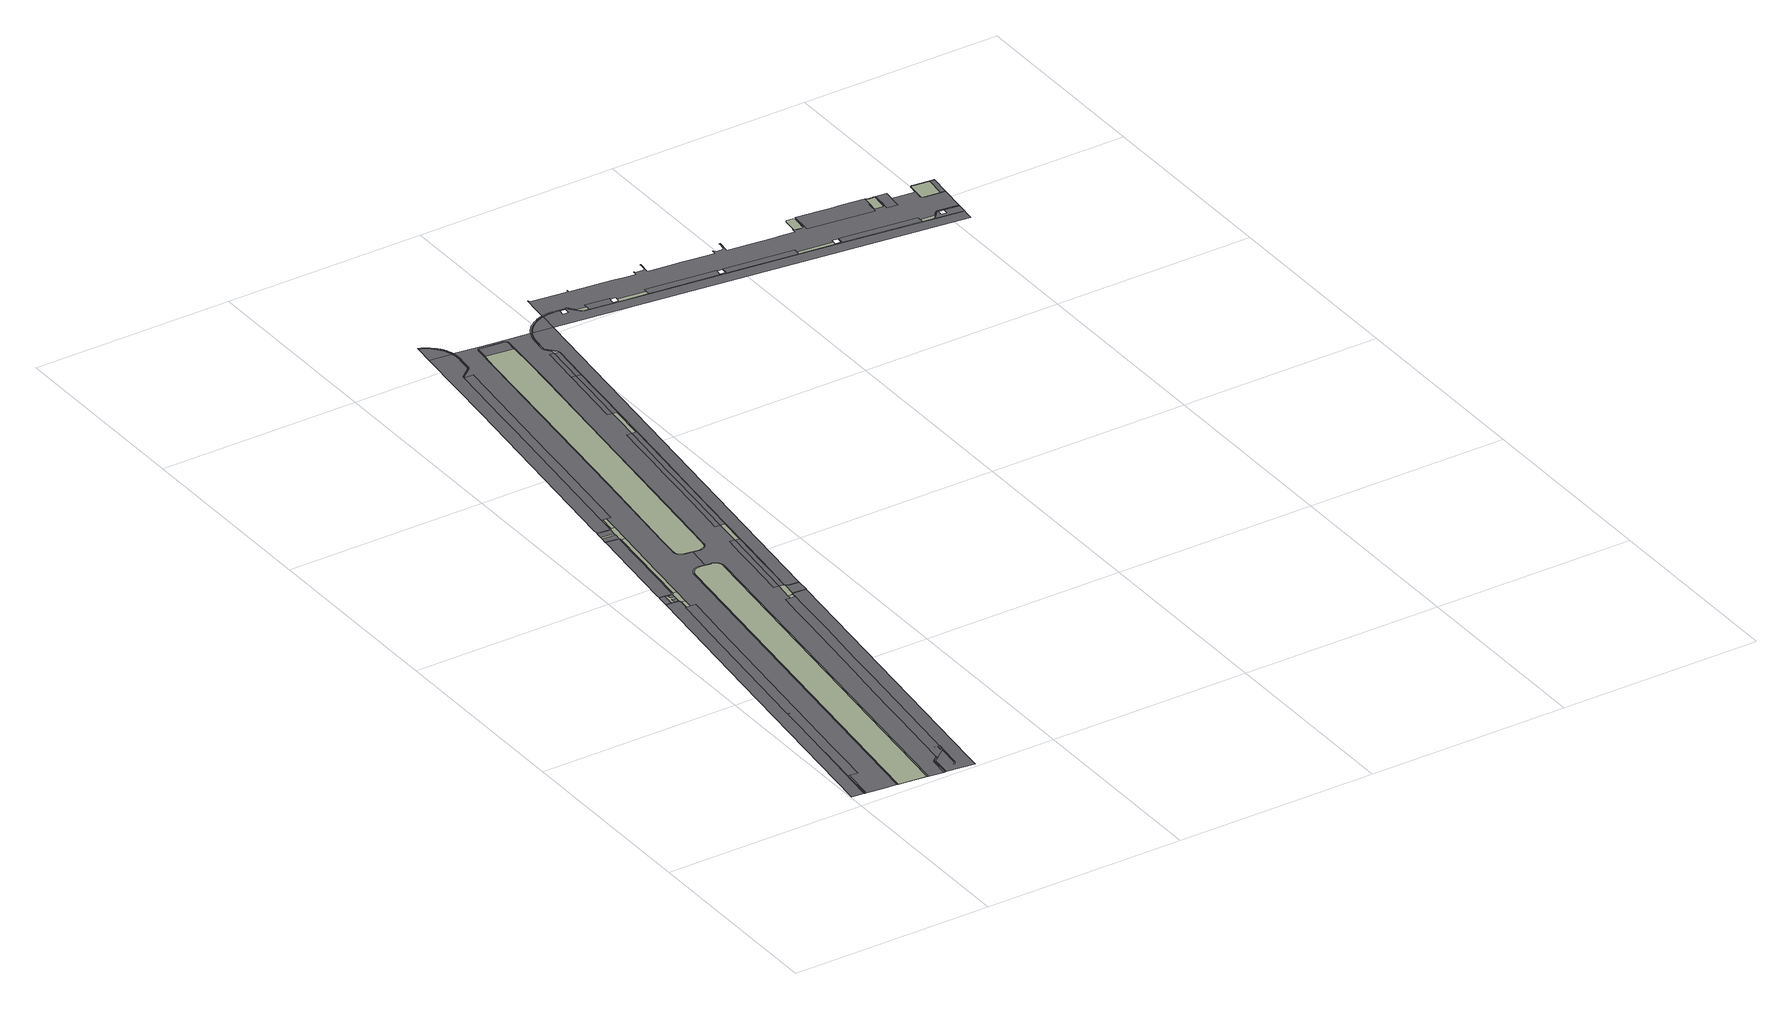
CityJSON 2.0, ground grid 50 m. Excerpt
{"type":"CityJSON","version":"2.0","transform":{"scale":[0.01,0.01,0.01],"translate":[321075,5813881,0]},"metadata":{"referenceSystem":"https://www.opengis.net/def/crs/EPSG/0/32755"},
"CityObjects":{
"road1":{"type":"Road","geometry":[{"type":"MultiSurface","lod":"2","boundaries":[[[0,1,2,3,4,5,6,7,8]],[[9,10,11,12,3,2,1,0,8,13,14]],[[15,16,17,18]],[[19,20,21,22,23,24,25,26,27,28,29,30,31,32,33,34,35,36,37,38,39,9,14,13,8,7,40,41,42,43,44,43,42,41,40,7,45,46,47,48,49,50,51,52],[53,54,53,44]],[[55,56,57,58,59,60,61,62,63]],[[61,60,59,58,64,65,66,67,68,62]],[[31,30,29,69,70,71,72,73,74,75,76,77,78,12,11,10,9,39,38,37,36,35,34,33,32]],[[79,80,81,82,83,84,85,86]],[[85,87,88,89,86]],[[90,91,92,93,94,15,18]],[[95,96,97,98,99]],[[100,101,102,103,104,105,17,16,106]],[[107,69,29,28,27,26]],[[108,109,110,111,112,113,114,115,88,87,85,84,83,82,81,80,79,86,68,67,66,65,64,116,117,118,119,120,121,122,123,124,125]],[[126,127,128,129,130,131,132,133,134,99,98,75,74,73,72,71,70,69,107]],[[134,135,136,137,138,139,95,99]],[[133,132,131,130,136,135,134]],[[26,25,140,107]],[[141,142,143,144,145,146,147,139,138,137,148]],[[149,150,151,152,153,154,155,156,157,158,159,160,161,162,163,164,165,166,167,168,169,170,171,172,173,174,175,176,177,178,179,180,96,95,139,147,146,145,144,143,142,141,148]],[[137,136,130,129,128,127,126,107,140,181,165,164,163,162,161,160,159,158,157,156,155,154,153,152,151,150,149,148]],[[108,125,182,183,184,183,185,186,187,188,189,190,191,192,193,194,195,196,197,63,62,68,86,89,88,115,114,198,199,200,201,202,203,204,205,206,207,208,209,109],[210,211,210,212]],[[208,207,206,205,204,203,202,201,200,199,198,114,113,112,111,110,109,209]],[[213,214,166,165]],[[178,177,176,175,174,173,172,171,170,169,168,167,166,214,215,216,217,218,219,220,221,222,223,224,225,226,227,228,229,230,231,179]],[[181,232,233,213,165]],[[234,235,236,237,238,239,240,241,242]],[[241,240,243,244]],[[227,226,225,224,223,222,221,220,219,218,217,216,215,214,213,245,246,247,248,249,250,251,239,238,237,236,235,234,242,228]],[[244,243,252,253,254,255,256,257,258]],[[259,260,261,262,263,264,265,266,267,268,269,270,271,272,273,274,275,276,277,278,279,280,281,282,283,284,285,92,91,286,287,288,289,290,291,292,293,294,295,296,297,298,299,300,301,302,303,304,305,306,307,308,309]],[[257,256,255,254,253,252,310,311,312,313,314,315,316,317,318,319,320,321,322,323,324,325,258]],[[316,315,314,313,312,311,310,252,243,240,239,251,250,249,248,247,246,245,213,233,326,327]],[[308,307,306,305,304,303,302,301,300,299,298,297,296,295,294,293,292,291,290,289,288,287,286,91,90,18,17,105,104,328,329,330,331,332,333,334,335,336,337,338,339,340,341,342,343,344,345,346,347,348,349,350,351,309]],[[352,353,354,355,356,357,317,316,327]],[[326,358,354,353,352,327]],[[351,359,360,259,309]],[[361,362,363,364,365,366,367,368,369,370,371,372,373,374,375,376,377,378,379,380]],[[381,382,383,384,385,386,387,361,380]],[[350,349,348,347,346,345,344,343,342,341,340,339,338,337,336,335,334,333,332,331,330,329,328,104,103,388,389,390,391,392,393,394,395,396,397,398,399,400,401,402,403,404,405,406,407,408,409,410,411,412,413,359,351]],[[414,183,182,415]],[[182,125,124,415]],[[232,181,140,25,24,23,22,21,20,19,52,51,50,49,48,47,46,45,7,6,5,4,416,94,93,92,285,417,418,282,281,419,420,421,276,275,422,273,272,423,271,270,424,269,268,425,426,427,261,260,428,360,382,381,429,380,379,430,431,375,374,373,372,432,433,368,434,435,436,437,438,439,440,441,442,443,444,445,446,447,448,449,450,451,452,453,454,455,456,457,458,459,460,461,462,463,464,465,466,467,468,469,470,471,472,473,474,475,476,477,478,479,480,358,326,233]],[[415,124,123,122,121,120,119,118,481,482,483,484,485,486,487,488,489,490,491,492,493,494]],[[493,492,491,490,489,495,496,497,498,499,500,501,502,414,415,494]],[[502,501,503,504]],[[488,487,486,485,484,483,482,481,505,506,507,508,509,510,511,495,489]],[[512,513,514,515,516,501,500,499,498,497,496,495,511,510,509,508,507,506,505,517]],[[518,519,520,521,522,523,524,525,526,527,528,529,530,531,532,533,534,535,536,537,538,539,385,384]],[[540,541,542,543,544,545,504,546,547,548,549]],[[540,549,550,551,552,504,503,553,554,555,556,557,558]],[[559,560,561,562,563,564,367,366,365,364,363,362,361,387,386,385,539,538,537,536,535,534,533,532,531,565,566,567,568,569,570,571]],[[572,573,574,575,576,577,578,579,580,581,582,583,584,585,586,587,588,589,590,591,592,593,594,595,596,597,325,324,323,322,321,320,319,598,317,357,356,355,599,600]],[[469,468,601,602,603,604,605,578,577,576,575,574,573,572,600,599,355,354,358,480,479,478,477,476,475,474,473,472,471,470]],[[383,382,360,359,606,412,411,607,408,608,407,609,405,404,610,401,400,611,398,397,612,394,393,613,390,389,614,103,102,101,100,106,57,56,55,63,197,196,195,194,193,192,191,190,189,188,187,186,185,183,414,502,504,545,544,543,542,541,540,615,616,617,618,619,620,621,622,623,624,625,626,627,628,629,630,631,632,633,634,635,636,637,638,639,640,641,642,643,644,645,646,647,648,649,650,447,446,651,652,653,654,655,656,657,658,659,660,661,662,663,664,665,530,529,528,666,525,524,667,523,522,668,521,520,519,669,384]],[[540,558,670,615]],[[624,623,622,621,620,619,618,617,616,615,671,672,673,674,675,676,677]],[[604,603,602,601,678,579,578,605]],[[679,680,681,682,683,624,677,676,684,674,685,672,671,615,670,686,687,688,689]],[[690,691,692,693,694,683,682,681,680,679,689,688,687,686,670,558,557,556,555,554,553,503,501,516,695,696,697,698,699,700,701,702,703]],[[589,588,587,586,585,584,583,582,581,580,579,678,704,705,706,707,708,709,710,711,712,713,714,715,716,717,718,719,720,721,722,723]],[[722,721,720,719,718,717,716,715,714,713,712,711,710,709,708,707,706,705,704,678,601,467,466,465,464,463,724,725,461,459,726,727,728,729,730,457,456,455,723]],[[731,732,733,734,735,736,737,738,739,740,741,742,743,744,595,594]],[[745,746,747,748,749,750,751,752,743,753,754,755,756,757,758,732,759,731,760,761]],[[762,763,764,765,766,767,768,769,770,771,772,773,774,751,750,749,748,747,746,745,761,775]],[[776,591,590]],[[777,778,761,760,779,593,780,781,592,782,591,776,590,589,723]],[[455,454,452,450,775,761,778,777,723]],[[694,626,783,624,683]],[[445,784,785,786,443,442,787,788,789,790,791,792,793,439,438,437,436,435,434,368,367,564,563,562,561,560,559,794,795,796,797,798,799,800,801,802,803,804,805,806,807,808,809,810,811,812,813,814,815,816,817,818,819,820,821,822,823,824,825,826,571,570,569,568,567,566,565,531,530,665,664,663,662,661,660,659,827,828,829,830,831,832,833,834,835,836,837,838,656,655,839,840,841,842,843,844,845,653,652,846,847,848,849,850,851,852,446]],[[629,628,627,626,853,854,855,630]],[[856,857,858,859,860,861,862,863,864,865,866,867,868,869,870,871,872,873,874,875,876,877,878,879,880,881,700,699,698,697,696,695,516,515,514,513,512,517,882]],[[855,854,853,626,694,693,692,691,690,883]],[[826,825,824,823,822,821,820,819,818,817,816,815,814,813,812,811,810,809,808,807,806,805,804,803,802,801,800,799,798,797,796,795,794,559,571]],[[633,632,631,630,884,855,885,886]],[[633,886,885,855,883,690,703,702,701,887]],[[888,447,650]],[[634,633,887,889,890,891,892,893,894]],[[895,896,897,898,899,900,901,902,903,904,905,649,647,645,643,641,640,639,638,637,636,635,634,894]],[[893,892,891,890,889,887,701,700,880,878,875,906,907,908,909,910,871,870,868,911,865,864,912,863,913,862,861,914,860,859,915,916,917,918,919,904,903,902,901,900,899,898,897,896,895,894]],[[919,918,917,916,915,859,858,857,856]],[[920,921,922,923,924,925,926,927,928,919,856,929,930,931,932,933]],[[934,935,936,937,938,939,940,941,942,943,944,945,946,947,948,949,950,905,904]],[[951,952,939,938,937,936,935,934,904,919,928,927,926,925,924,923,922,921,920,933]],[[953,951,933,932,931,930,929,856,882]]],"semantics":{"surfaces":[{"type":"AuxiliaryTrafficArea","function":"1700","surfaceMaterial":4},{"type":"AuxiliaryTrafficArea","function":"1220","surfaceMaterial":4},{"type":"TrafficArea","function":"2","surfaceMaterial":2},{"type":"TrafficArea","function":"7","surfaceMaterial":3},{"type":"AuxiliaryTrafficArea","function":"1220","surfaceMaterial":3},{"type":"TrafficArea","function":"1"},{"type":"AuxiliaryTrafficArea","function":"1700"},{"type":"TrafficArea","function":"1","surfaceMaterial":3},{"type":"AuxiliaryTrafficArea","function":"1400","surfaceMaterial":10},{"type":"TrafficArea","function":"7","surfaceMaterial":4}],"values":[0,1,2,3,0,1,2,0,1,4,5,4,1,2,1,0,5,0,5,1,6,3,1,1,2,0,7,0,1,7,1,1,0,8,1,0,4,1,1,1,0,1,7,1,6,0,7,1,1,3,9,8,2,3,7,0,3,1,9,1,1,0,2,1,0,1,1,0,0,4,3,2,9,2,3,9,7,0,0,1,2,2,0,1,2]}}]},
"road2":{"type":"Road","geometry":[{"type":"MultiSurface","lod":"2","boundaries":[[[954,955,956,957,958,952,953]],[[959,960,961,962,963,964,965,966,967,968,969,940,939,970,971,972,973,974,975,976,977,978,979]],[[980,981,982,983,979,978,977,976,975,974,973,972,971,970,939,952,958,957,956,955,984,985,986,987,988,989,990,991,992,993,994,995,996,997,998,999,1000,1001,1002,1003,1004]],[[983,982,981,980,1004,1005,1006,1007,959,979]],[[1008,1009,1007,1006,1005,1004,1010,1011,1012,1013,1014,1015,1016]],[[1017,1018,1019,1012,1011,1020,1021]],[[1022,1017,1021,1023,1024,1025,1026,1027,1028,1029,1030,1031,1032,1033,1034,1035]],[[1036,1037,1038,1028,1027,1039]],[[882,1040,1041,1042,1043,1044,1045,1046,1047,1048,1049,1050,1051,1052,1053,1054,1055,1056,1057,1058,1059,1060,1061,1062,1063,1064,1065,1066,1067,1003,1002,1001,1068,1069,1070,996,995,1071,1072,1073,1074,1075,991,990,1076,988,986,985,1077,1078,1079,984,955,954,953]],[[1080,1081,1082,1083,1084,1085,1039,1027,1026,1025,1023,1021,1020,1011,1010,1004,1003,1067,1066,1065,1086,1087]],[[1088,1036,1039,1085,1084,1083,1089,1090,1091,1092]],[[1093,1094,1095,1096,1097,1098,1099,1100,1101,1102,1103,1104,1105,1106,1107,1108,1109,1110,1111,1112,1113,1114,1115,1116,1117,1118,1119,1120,1121,1122,1123,1124,1125,1126,1127,1128,1129,1130,1131,1132,1133,1134,1135,1136,1137,1138,1139,1140,1141,1142,1143,1144,1145,1146,1147,1148,1149,1150,1151,1152,1153,1154,1155,1156,1157,1158,1159,1160,1161,1162,1163,1164,1165,1166,1167,1168,1169,1170,1171,1172,1173,1174,1175,1176,1177,1178,1179,1180,1181,1182,1183,1184,1185,1186,1187,1188,1189,1190,1191,1192,1193,1194,1195,1196,1197,1198,1199,1200,1201,1202,1203,1204,1205,969,1206,968,1207,967,966,965,964,963,962,961,960,959,1007,1009,1008,1016,1208,1018,1017,1022,1035,1034,1033,1032,1209,1037,1036,1088,1092,1091,1090,1089,1210,1211,1212,1213,1214,1215,1216,1217,1218,1219,1220,1221,1222,1223,1224,1225,1226,1227,1228,1229,1230,1231,1232,1233,1234,1235,1236,1237,1238,1239,1240,1241,1242,1243,1244,1245,1246,1247,1248,1249,1250,1251,1252,1253,1254,1255,1256,1257,1258,1259,1260,1261,1262,1263,1264,1265,1266,1267,1268,1269,1270,1271,1272,1273,1274,1275,1276,1277,1278,1279,1280,1281,1282]],[[1283,1284,1285,1286,1287,1288,1289,1290,1291,1292,1293,1294,1295,1296,1297,1298,1299,1300,1301,1302,1303,1304,1305,1306,1307,1308,1309,1310,1311,1312,1313,1314,1315,1316,1317,1318,1319,1320,1321,1322,1323,1324,1325,1326,1327,1328,1329,1330,1331,1332,1333,1334,1335,1336,1337,1338,1339,1340,1341,1342,1343,1344,1345,1346,1347]],[[1082,1081,1348,1349,1350,1214,1213,1351,1352,1210,1089,1083]],[[1353,1094,1093,1282,1281,1280,1279,1278,1277,1276,1354,1355,1356,1357,1358,1359,1360],[1361,1362,1363]],[[1215,1214,1350,1349,1348,1081,1080,1087,1364,1219,1218,1217,1216]],[[1365,1366,1367,1368,1369,1370,1371,1372,1373,1374,1375,1376,1377,1378,1379,1380,1381,1382,1383,1384,1385,1386,1387,1388,1389,1390,1391,1392,1393,1394,1395,1396,1397,1398,1399,1400,1401,1402,1403,1404,1405,1406,1407,1408,1409,1410,1411,1412,1413,1414,1415,1416,1417,1418,1419,1420,1421,1422,1423,1424,1425,1426,1427,1428,1429,1430,1431]],[[1432,1400,1399,1398,1433,1397,1434,1396,1435,1436,1437,1394,1438,1393,1439,1392,1440,1441,1442,1390,1443,1389,1388,1444,1387,1386,1385,1445,1384,1446,1382,1381,1380,1378,1376,1375,1374,1373,1372,1447,1371,1370,1369,1448,1368,1367,1449,1366,1365,1431,1450,1430,1451,1429,1452,1428,1453,1427,1454,1426,1455,1425,1456,1457,1458,1423,1459,1422,1421,1460,1420,1419,1418,1461,1417,1416,1415,1414,1413,1462,1409,1408,1407,1406,1463,1405,1404,1403,1464,1402,1401,1465,1400,1432,1466,1467,1468,1469,1470,1471,1472,1473,1474,1475,1476,1477,1478,1479,1480,1481,1354,1276,1275,1274,1273,1272,1271,1270,1269,1268,1267,1266,1265,1264,1263,1262,1261,1260,1259,1257]],[[1086,1482,1483,1484,1485,1486,1487,1220,1219,1364,1087]],[[1488,1489,1256,1255,1254,1253]],[[1490,1491,1063,1062,1061,1060,1059,1058,1057,1056,1492,1493,1065]],[[1493,1492,1056,1494,1495,1052,1051,1496,1050,1497,1498,1499,1500,1501,1502,1503,1046,1504,1045,1042,1041,1505,1506,1507,1508,1509,1510,1511,1512,1487,1486,1485,1484,1483,1482,1086,1065]],[[1487,1512,1511,1510,1509,1508,1507,1506,1505,1228,1227,1226,1225,1224,1223,1222,1221,1220]],[[1513,1514,1515,1516,1517,1518,1519,1520,1521,1522,1523,1524,1525,1526,1527,1528,1529,1530,1531,1532,1533,1534,1535,1536,1537,1538,1539,1540,1541,1542,1543,1544,1545,1546,1547,1548,1549,1550,1551,1552,1553,1554,1555,1556,1557,1558,1559,1560,1561,1562,1563,1564,1565,1566,1567,1568,1569,1570,1571,1572,1573,1574,1575,1576,1577,1578,1579,1580,1581,1582,1583,1584,1585,1586,1587,1588,1589,1590,1591,1592,1593,1594,1595,1596,1597,1598,1599,1600,1601,1602,1603,1604,1605,1606,1607,1608,1609,1610,1611,1612,1613,1614,1615,1616,1617,1618,1619,1620,1621,1622,1623,1624,1625,1626]],[[1627,1628,1629,1630,1631,1632,1633,1634,1635,1636,1637,1638,1639,1640,1641,1642,1643,1644,1645,1646,1647,1648,1649,1650,1651,1652,1653,1654,1655,1656,1657,1658,1659,1660,1661,1662,1663,1664,1665,1666,1667,1668,1669,1670,1671,1672,1673,1674,1675,1676,1677,1251,1678,1679,1250,1680,1249,1248,1681,1682,1683,1684,1685,1686,1246,1687,1688,1689,1690,1245,1691,1692,1244,1242,1693,1241,1694,1240,1239,1695,1238,1696,1237,1236,1697,1698,1699,1234,1233,1700,1701,1702,1703,1704,1705,1706,1707,1708,1230,1229,1709,1710,1625,1624,1623,1622,1621,1620,1619,1618,1617,1616,1615,1614,1613,1612,1611,1610,1609,1608,1607,1606,1605,1604,1603,1602,1601,1600,1599,1598,1597,1596,1595,1594,1593,1592,1591,1590,1589,1588,1587,1586,1585,1584,1583,1582,1581,1580,1579,1578,1577,1576,1575,1574,1573,1572,1571,1570,1569,1568,1567,1566,1565,1564,1563,1562,1561,1560,1559,1558,1557,1556,1555,1554,1553,1552,1551,1550,1549,1548,1547,1546,1545,1544,1543,1542,1541,1540,1539,1538,1537,1536,1535,1534,1533,1532,1531,1530,1529,1528,1527,1526,1525,1524,1523,1522,1521,1520,1519,1518,1517,1516,1515,1514,1513,1626]],[[1625,1710,1709,1628,1627,1626]]],"semantics":{"surfaces":[{"type":"TrafficArea","function":"2","surfaceMaterial":2},{"type":"AuxiliaryTrafficArea","function":"1700","surfaceMaterial":4},{"type":"AuxiliaryTrafficArea","function":"1220","surfaceMaterial":4},{"type":"TrafficArea","function":"7","surfaceMaterial":4},{"type":"TrafficArea","function":"1","surfaceMaterial":3},{"type":"AuxiliaryTrafficArea","function":"1400","surfaceMaterial":5},{"type":"TrafficArea","function":"7","surfaceMaterial":3},{"type":"AuxiliaryTrafficArea","function":"1220","surfaceMaterial":3},{"type":"AuxiliaryTrafficArea","function":"1220","surfaceMaterial":2}],"values":[0,1,2,1,3,1,3,1,0,2,3,4,5,1,6,3,5,7,1,6,1,2,1,5,8,0]}}]}
},
"vertices":[
[379,447,0],[374,409,0],[374,408,0],[372,399,0],[397,396,0],[399,405,0],[404,445,0],[492,1200,0],[467,1202,0],[571,2276,0],[359,450,0],[354,412,0],[352,401,0],[449,1204,0],[517,1801,0],[1175,306,0],[1882,225,0],[1882,229,0],[1175,307,0],[1242,5955,0],[1310,6552,0],[1379,7148,0],[1447,7745,0],[1528,8343,0],[1597,8940,0],[1462,8952,0],[1365,8961,0],[1348,8963,0],[1280,8366,0],[1277,8348,0],[1198,7768,0],[1130,7172,0],[1062,6575,0],[994,5978,0],[925,5381,0],[857,4784,0],[789,4188,0],[721,3591,0],[653,2994,0],[585,2397,0],[561,1796,0],[630,2393,0],[699,2990,0],[768,3586,0],[824,4061,0],[697,1181,0],[766,1777,0],[834,2374,0],[902,2971,0],[970,3568,0],[1038,4165,0],[1106,4761,0],[1174,5358,0],[799,4064,0],[779,4066,0],[2353,703,0],[2332,670,0],[2282,179,0],[2306,176,0],[2355,647,0],[2367,694,0],[2405,721,0],[2490,786,0],[2493,813,0],[2336,173,0],[2385,642,0],[2393,676,0],[2422,697,0],[2485,745,0],[1373,9209,0],[1369,9223,0],[1362,9236,0],[1352,9246,0],[1340,9254,0],[1325,9258,0],[1046,9284,0],[1046,9283,0],[631,5617,0],[45,436,0],[2696,411,0],[2649,355,0],[2668,340,0],[2718,398,0],[2720,401,0],[2721,404,0],[2793,983,0],[2767,963,0],[2812,1149,0],[2808,1149,0],[2789,980,0],[2269,9989,0],[2273,10005,0],[2254,10007,0],[2249,9992,0],[1155,309,0],[1213,9589,0],[1082,9601,0],[1070,9501,0],[1048,9305,0],[1183,9292,0],[1908,265,0],[3001,9916,0],[3001,9920,0],[3004,9950,0],[2982,9951,0],[2981,9918,0],[1904,222,0],[1393,9207,0],[3587,8026,0],[3552,7714,0],[3430,6563,0],[3264,5159,0],[3185,4387,0],[2913,2041,0],[2833,1374,0],[2807,1149,0],[3030,92,0],[3070,440,0],[3943,8136,0],[3694,8166,0],[3657,8165,0],[3633,8161,0],[3618,8156,0],[3603,8146,0],[3595,8127,0],[3585,8026,0],[1393,9211,0],[1388,9230,0],[1379,9248,0],[1373,9255,0],[1366,9261,0],[1356,9268,0],[1348,9272,0],[1329,9278,0],[1253,9285,0],[1265,9403,0],[1381,9390,0],[1388,9459,0],[1272,9472,0],[1283,9582,0],[1490,9196,0],[1397,9574,0],[1394,9573,0],[1390,9573,0],[1387,9573,0],[1383,9573,0],[1380,9573,0],[1376,9574,0],[1402,9575,0],[1407,9577,0],[1411,9579,0],[1414,9581,0],[1417,9582,0],[1419,9585,0],[1422,9587,0],[1425,9589,0],[1427,9592,0],[1429,9595,0],[1431,9597,0],[1433,9601,0],[1435,9604,0],[1436,9607,0],[1437,9610,0],[1438,9614,0],[1439,9617,0],[1440,9622,0],[1420,9624,0],[1419,9619,0],[1418,9615,0],[1416,9611,0],[1413,9607,0],[1411,9604,0],[1407,9600,0],[1404,9598,0],[1400,9596,0],[1396,9594,0],[1391,9593,0],[1387,9593,0],[1383,9593,0],[1084,9621,0],[1083,9612,0],[1537,9611,0],[3565,8028,0],[3463,8036,0],[3411,7582,0],[3341,8046,0],[3277,7504,0],[3213,6954,0],[3149,6406,0],[3084,5852,0],[3020,5307,0],[2955,4757,0],[2891,4210,0],[2826,3655,0],[2762,3107,0],[2698,2564,0],[2633,2014,0],[2569,1466,0],[2841,1443,0],[2903,1990,0],[2965,2537,0],[3027,3084,0],[3089,3632,0],[3152,4187,0],[3214,4734,0],[3276,5281,0],[3338,5830,0],[3401,6384,0],[3463,6932,0],[3525,7479,0],[2762,1153,0],[2746,1010,0],[2690,1160,0],[1715,12071,0],[1695,12073,0],[1695,12083,0],[1695,12089,0],[1694,12094,0],[1691,12101,0],[1690,12104,0],[1687,12109,0],[1684,12112,0],[1681,12115,0],[1677,12118,0],[1672,12120,0],[1669,12121,0],[1380,12156,0],[1379,12145,0],[1369,12146,0],[1366,12118,0],[1308,11605,0],[1094,9708,0],[1647,10581,0],[1816,12060,0],[1382,12175,0],[1673,12141,0],[1679,12139,0],[1686,12135,0],[1693,12131,0],[1699,12126,0],[1719,12297,0],[1391,12337,0],[1373,12176,0],[1727,12363,0],[1399,12403,0],[1715,12084,0],[1715,12091,0],[1714,12098,0],[1710,12109,0],[1707,12114,0],[1703,12120,0],[1701,12123,0],[1748,12543,0],[1744,12541,0],[1734,12538,0],[1730,12537,0],[1719,12536,0],[1715,12536,0],[1417,12568,0],[2512,10219,0],[2496,10218,0],[2487,10217,0],[2481,10217,0],[2465,10215,0],[2450,10212,0],[2435,10208,0],[2420,10203,0],[2405,10197,0],[2394,10192,0],[2391,10191,0],[2378,10184,0],[2364,10176,0],[2352,10168,0],[2340,10158,0],[2328,10148,0],[2323,10143,0],[2317,10138,0],[2307,10126,0],[2298,10115,0],[2289,10103,0],[2282,10090,0],[2275,10077,0],[2269,10063,0],[2263,10049,0],[2259,10035,0],[2256,10021,0],[2276,10017,0],[2279,10030,0],[2282,10043,0],[2287,10056,0],[2293,10068,0],[2299,10080,0],[2306,10092,0],[2314,10103,0],[2323,10114,0],[2332,10124,0],[2342,10134,0],[2353,10143,0],[2364,10152,0],[2375,10159,0],[2388,10167,0],[2400,10173,0],[2413,10179,0],[2427,10184,0],[2441,10189,0],[2455,10192,0],[2469,10195,0],[2483,10197,0],[2498,10198,0],[2512,10199,0],[1758,12550,0],[1761,12552,0],[1768,12562,0],[1770,12565,0],[1776,12575,0],[1777,12579,0],[1778,12583,0],[1758,12584,0],[1753,12574,0],[1746,12566,0],[1738,12560,0],[1728,12557,0],[1717,12556,0],[1435,12586,0],[1436,12596,0],[1421,12598,0],[1875,12575,0],[1788,12582,0],[2982,9964,0],[2981,9977,0],[2979,9990,0],[2976,10002,0],[2973,10015,0],[2969,10028,0],[2964,10040,0],[2959,10052,0],[2953,10063,0],[2947,10074,0],[2939,10085,0],[2932,10095,0],[2923,10104,0],[2915,10113,0],[2905,10122,0],[2896,10129,0],[2885,10137,0],[2875,10143,0],[2864,10149,0],[2853,10154,0],[2842,10158,0],[2830,10161,0],[2818,10164,0],[2809,10166,0],[1791,12595,0],[1793,12617,0],[1834,12981,0],[1804,12984,0],[1763,12620,0],[1761,12600,0],[1920,12973,0],[2810,10186,0],[2661,10202,0],[2558,10830,0],[2513,10841,0],[2466,10868,0],[2428,10907,0],[2402,10954,0],[2390,11007,0],[2391,11021,0],[2371,11022,0],[2370,11006,0],[2370,11002,0],[2383,10948,0],[2385,10945,0],[2412,10895,0],[2414,10893,0],[2453,10853,0],[2456,10851,0],[2505,10823,0],[2508,10822,0],[2552,10810,0],[2556,10809,0],[2563,10808,0],[2735,10790,0],[2906,10771,0],[2936,10768,0],[2938,10789,0],[2909,10791,0],[2565,10828,0],[3000,9985,0],[2999,9992,0],[2998,9998,0],[2996,10006,0],[2992,10020,0],[2988,10034,0],[2986,10040,0],[2983,10047,0],[2977,10060,0],[2971,10072,0],[2964,10084,0],[2956,10096,0],[2948,10107,0],[2939,10117,0],[2929,10127,0],[2919,10136,0],[2915,10140,0],[2908,10145,0],[2897,10153,0],[2886,10160,0],[2883,10161,0],[2874,10166,0],[2861,10172,0],[2849,10177,0],[2836,10181,0],[2822,10184,0],[3475,8140,0],[3575,8129,0],[824,347,0],[2257,10028,0],[2266,10056,0],[2278,10083,0],[2293,10109,0],[2312,10132,0],[2334,10154,0],[2358,10172,0],[2384,10188,0],[2413,10201,0],[2442,10210,0],[2473,10216,0],[2508,10219,0],[2562,10808,0],[2506,10822,0],[2454,10852,0],[2384,10947,0],[2370,11005,0],[2372,11062,0],[2419,11520,0],[2732,14170,0],[3084,17317,0],[3339,19565,0],[3423,20312,0],[3430,20351,0],[3453,20376,0],[3458,20378,0],[3459,20378,0],[3486,20387,0],[3609,20377,0],[3859,20349,0],[3864,20393,0],[3539,20431,0],[2917,20502,0],[2926,20432,0],[2931,20398,0],[2931,20389,0],[2932,20379,0],[2929,20255,0],[2910,20126,0],[2877,19866,0],[2873,19828,0],[2871,19818,0],[2862,19805,0],[2848,19788,0],[2848,19787,0],[2845,19783,0],[2841,19780,0],[2596,19582,0],[2591,19578,0],[2588,19574,0],[2585,19546,0],[2659,19539,0],[2791,19526,0],[2723,18929,0],[2655,18333,0],[2587,17736,0],[2519,17139,0],[2451,16542,0],[2383,15946,0],[2315,15349,0],[2246,14752,0],[2178,14155,0],[2110,13558,0],[2042,12962,0],[3945,8155,0],[3696,8186,0],[3693,8186,0],[3655,8184,0],[3630,8181,0],[3627,8180,0],[3611,8175,0],[3607,8173,0],[3605,8171,0],[3591,8162,0],[3589,8160,0],[3587,8157,0],[3585,8154,0],[3576,8133,0],[3647,8530,0],[3640,8536,0],[3638,8539,0],[3637,8542,0],[3636,8545,0],[3631,8566,0],[3631,8570,0],[3526,8581,0],[3633,8583,0],[3527,8595,0],[3981,8474,0],[3718,8501,0],[3687,8508,0],[3683,8509,0],[3662,8518,0],[3659,8519,0],[3656,8522,0],[3722,8520,0],[3691,8527,0],[3669,8536,0],[3658,8548,0],[3651,8568,0],[3983,8493,0],[2941,10769,0],[2970,10777,0],[3013,10792,0],[3049,10812,0],[3052,10814,0],[3078,10834,0],[3081,10837,0],[3097,10857,0],[3099,10859,0],[3109,10882,0],[3120,10912,0],[3128,10946,0],[3130,10961,0],[3110,10963,0],[3108,10948,0],[3101,10916,0],[3090,10889,0],[3080,10868,0],[3066,10850,0],[3040,10829,0],[3004,10810,0],[2963,10796,0],[3766,10702,0],[3638,10713,0],[3579,10190,0],[3519,9657,0],[3461,9134,0],[3402,8608,0],[3587,9121,0],[3647,9645,0],[3704,10142,0],[3708,10177,0],[3705,10143,0],[3648,9645,0],[3588,9121,0],[3643,8582,0],[3704,9110,0],[3765,9634,0],[3826,10165,0],[3887,10691,0],[3879,10692,0],[3416,20030,0],[3364,19562,0],[3109,17315,0],[2757,14167,0],[2439,11518,0],[2392,11061,0],[3189,11600,0],[3386,13369,0],[3588,15110,0],[3805,17045,0],[3973,18441,0],[4060,19278,0],[4125,19949,0],[1930,14178,0],[1998,14775,0],[2066,15372,0],[2134,15969,0],[2202,16565,0],[2270,17162,0],[2336,17735,0],[2539,19550,0],[2542,19576,0],[2544,19587,0],[2547,19597,0],[2555,19606,0],[2566,19615,0],[2812,19814,0],[2821,19824,0],[2827,19835,0],[2832,19872,0],[2865,20131,0],[2879,20260,0],[2883,20369,0],[2882,20389,0],[2872,20478,0],[2865,20509,0],[2322,20571,0],[2041,18083,0],[1435,12726,0],[1752,12574,0],[1793,12985,0],[1861,13582,0],[2569,19547,0],[2543,19549,0],[2474,18953,0],[2406,18356,0],[2338,17759,0],[2823,10184,0],[2862,10173,0],[2885,10160,0],[2897,10154,0],[2930,10128,0],[2957,10096,0],[2978,10060,0],[2993,10020,0],[3000,9988,0],[3842,11387,0],[3711,11402,0],[3780,12005,0],[3850,12611,0],[3920,13215,0],[3989,13822,0],[4059,14426,0],[4129,15035,0],[4198,15634,0],[4324,15623,0],[4390,16192,0],[4429,16542,0],[4311,16559,0],[4376,17135,0],[4441,17710,0],[4506,18286,0],[4571,18858,0],[4624,19330,0],[4737,19314,0],[4749,19417,0],[4641,19553,0],[4634,19564,0],[4628,19577,0],[4625,19589,0],[4623,19603,0],[4623,19616,0],[4660,19951,0],[4680,20068,0],[4688,20093,0],[4691,20109,0],[4700,20133,0],[4715,20182,0],[4740,20234,0],[4749,20259,0],[4756,20271,0],[4765,20289,0],[4118,20320,0],[4133,20310,0],[4134,20309,0],[4147,20301,0],[4157,20287,0],[4158,20286,0],[4167,20274,0],[4174,20244,0],[4173,20235,0],[4085,19276,0],[3998,18438,0],[3830,17042,0],[3612,15107,0],[3411,13366,0],[3209,11598,0],[3101,10862,0],[3080,10836,0],[3051,10813,0],[2944,10767,0],[3955,11373,0],[3908,11990,0],[3975,12597,0],[4015,12958,0],[4043,13202,0],[4113,13808,0],[4184,14413,0],[4254,15021,0],[2559,19548,0],[4244,13793,0],[4313,14399,0],[4383,15007,0],[4452,15612,0],[4440,15613,0],[4114,13808,0],[4015,12959,0],[3967,11372,0],[4036,11975,0],[4105,12583,0],[4175,13189,0],[4751,18254,0],[4685,17678,0],[4619,17101,0],[4553,16525,0],[4544,16526,0],[3787,9687,0],[4150,12942,0],[4359,14728,0],[4651,17291,0],[4768,18363,0],[4873,19296,0],[4858,19297,0],[4871,19295,0],[4817,18830,0],[2562,19574,0],[2563,19582,0],[2565,19587,0],[2569,19592,0],[2578,19600,0],[2825,19799,0],[2826,19800,0],[2827,19801,0],[2836,19811,0],[2837,19812,0],[2838,19813,0],[2838,19814,0],[2845,19825,0],[2845,19826,0],[2846,19827,0],[2847,19829,0],[2847,19830,0],[2847,19832,0],[2852,19869,0],[2885,20128,0],[2844,19782,0],[2846,19785,0],[2864,19808,0],[2866,19811,0],[2868,19815,0],[2869,19818,0],[2871,19822,0],[2862,20527,0],[2852,20561,0],[2841,20597,0],[2816,20661,0],[2785,20722,0],[2749,20780,0],[2708,20835,0],[2662,20886,0],[2612,20933,0],[2558,20975,0],[2500,21013,0],[2439,21045,0],[2403,21062,0],[2377,21071,0],[2879,20534,0],[2835,20665,0],[2768,20786,0],[2681,20895,0],[2576,20986,0],[2458,21058,0],[2379,21089,0],[2377,21073,0],[2430,21052,0],[2536,20993,0],[2632,20919,0],[2715,20830,0],[2784,20729,0],[2835,20619,0],[2861,20531,0],[2867,20508,0],[2884,20506,0],[2912,20522,0],[2896,20578,0],[2870,20653,0],[2845,20707,0],[2807,20775,0],[2773,20825,0],[2721,20890,0],[2690,20923,0],[2615,20989,0],[2591,21009,0],[2479,21077,0],[2451,21089,0],[2382,21116,0],[2915,20503,0],[2884,20328,0],[2899,20258,0],[2901,20396,0],[2869,20502,0],[2875,20464,0],[2882,20396,0],[2883,20381,0],[4390,16193,0],[3489,20387,0],[3485,20386,0],[3481,20385,0],[3454,20376,0],[3451,20374,0],[3448,20371,0],[3434,20356,0],[3432,20352,0],[3430,20349,0],[3429,20345,0],[3448,20309,0],[3454,20340,0],[3467,20355,0],[3489,20362,0],[3675,20346,0],[4106,20301,0],[4109,20300,0],[4112,20299,0],[4115,20297,0],[4118,20296,0],[4121,20294,0],[4124,20292,0],[4126,20290,0],[4129,20288,0],[4131,20286,0],[4133,20284,0],[4136,20282,0],[4138,20279,0],[4140,20277,0],[4142,20274,0],[4143,20272,0],[4145,20269,0],[4146,20266,0],[4148,20263,0],[4149,20260,0],[4150,20257,0],[4151,20254,0],[4152,20251,0],[4152,20248,0],[4153,20245,0],[4153,20241,0],[4153,20238,0],[4153,20235,0],[4173,20239,0],[4173,20243,0],[4173,20248,0],[4172,20252,0],[4171,20256,0],[4170,20260,0],[4169,20264,0],[4168,20268,0],[4166,20271,0],[4164,20275,0],[4162,20279,0],[4160,20282,0],[4155,20289,0],[4153,20292,0],[4150,20296,0],[4147,20299,0],[4144,20301,0],[4141,20304,0],[4138,20307,0],[4131,20311,0],[4127,20313,0],[4124,20315,0],[4120,20317,0],[4116,20319,0],[4111,20320,0],[4108,20321,0],[4493,17119,0],[4557,17695,0],[4621,18271,0],[4816,20283,0],[4789,20239,0],[4734,20096,0],[4705,19946,0],[4668,19611,0],[4668,19605,0],[4668,19604,0],[4669,19600,0],[4669,19597,0],[4670,19595,0],[4670,19594,0],[4671,19590,0],[4673,19587,0],[4675,19584,0],[4677,19581,0],[4854,19356,0],[4861,19346,0],[4867,19334,0],[4871,19321,0],[4871,19318,0],[4871,19317,0],[4872,19310,0],[4873,19310,0],[4873,19309,0],[4873,19307,0],[4873,19303,0],[5315,20226,0],[4736,18256,0],[4517,18285,0],[4662,18642,0],[4685,18845,0],[4853,19298,0],[4765,20290,0],[4853,19308,0],[4851,19317,0],[4848,19327,0],[4844,19336,0],[4838,19344,0],[4753,19452,0],[4661,19569,0],[4656,19577,0],[4652,19585,0],[4649,19594,0],[4648,19604,0],[4648,19613,0],[4685,19948,0],[4715,20102,0],[4771,20248,0],[4794,20286,0],[4767,20289,0],[4870,19324,0],[4868,19331,0],[4865,19338,0],[4862,19344,0],[4858,19350,0],[4670,19592,0],[4669,19598,0],[4668,19601,0],[4668,19608,0],[4715,20023,0],[4733,20098,0],[4757,20172,0],[4788,20242,0],[4811,20284,0],[5298,20687,0],[5226,20660,0],[5156,20626,0],[5090,20587,0],[5027,20541,0],[4969,20490,0],[4916,20435,0],[4868,20374,0],[4825,20310,0],[4868,20370,0],[4969,20485,0],[5088,20581,0],[5222,20655,0],[5366,20705,0],[4852,20382,0],[4955,20500,0],[5077,20598,0],[5214,20674,0],[5362,20725,0],[5375,20727,0],[5378,20752,0],[5367,20751,0],[5294,20728,0],[5216,20701,0],[5148,20666,0],[5075,20625,0],[5014,20579,0],[4949,20527,0],[4897,20471,0],[4843,20409,0],[4801,20344,0],[5367,20705,0],[5373,20707,0],[5373,20706,0],
[5518,20729,0],[5670,20727,0],[5596,20731,0],[5521,20730,0],[5446,20722,0],[6152,20561,0],[6029,20711,0],[6020,20721,0],[6009,20729,0],[5997,20735,0],[5984,20739,0],[5971,20742,0],[5707,20768,0],[5675,20771,0],[5520,20774,0],[5469,20767,0],[5516,20749,0],[5673,20746,0],[5704,20743,0],[5969,20717,0],[5978,20715,0],[5987,20712,0],[5996,20708,0],[6003,20702,0],[6010,20695,0],[6116,20566,0],[6264,20439,0],[6237,20447,0],[6212,20459,0],[6190,20476,0],[5702,20723,0],[5951,20699,0],[5967,20697,0],[5970,20696,0],[5971,20696,0],[5973,20696,0],[5977,20695,0],[5977,20694,0],[5979,20694,0],[5985,20691,0],[5990,20687,0],[5994,20682,0],[6174,20464,0],[6187,20454,0],[6201,20444,0],[6215,20436,0],[6230,20429,0],[6246,20423,0],[6262,20419,0],[6402,20401,0],[6404,20421,0],[6375,20425,0],[6374,20425,0],[6386,20533,0],[6992,20545,0],[6396,20614,0],[6405,20421,0],[6969,20351,0],[6971,20369,0],[6963,20370,0],[6974,20463,0],[6980,20519,0],[6989,20518,0],[7830,20361,0],[7123,20445,0],[7112,20353,0],[7246,20317,0],[7817,20251,0],[7839,20438,0],[8160,20210,0],[8363,20187,0],[8598,20159,0],[8959,20117,0],[9555,20048,0],[9557,20069,0],[9548,20070,0],[9558,20154,0],[9565,20219,0],[9575,20218,0],[9577,20234,0],[8981,20304,0],[8385,20374,0],[9716,20135,0],[9707,20136,0],[9697,20053,0],[9704,20030,0],[15393,19023,0],[15455,19568,0],[15091,19612,0],[15073,19463,0],[14924,19481,0],[14942,19630,0],[14936,19630,0],[14929,19630,0],[14923,19628,0],[14917,19625,0],[14911,19621,0],[14906,19616,0],[14766,19454,0],[14757,19446,0],[14748,19439,0],[14738,19433,0],[14728,19429,0],[14754,19426,0],[14755,19426,0],[14757,19425,0],[15417,19350,0],[15413,19327,0],[14762,19401,0],[14706,19407,0],[14687,19412,0],[14669,19419,0],[12348,19702,0],[7244,20297,0],[6238,20425,0],[6215,20435,0],[6193,20448,0],[5992,20685,0],[5989,20687,0],[5987,20689,0],[5984,20691,0],[5980,20693,0],[5974,20696,0],[5936,20549,0],[5787,20564,0],[5802,20713,0],[13828,19542,0],[13681,19560,0],[12350,19722,0],[11442,19828,0],[10896,19891,0],[10300,19961,0],[14671,19439,0],[14186,19498,0],[9726,20217,0],[11454,19927,0],[11464,20014,0],[10918,20077,0],[10322,20147,0],[12153,20592,0],[12188,20894,0],[12169,20896,0],[12169,20890,0],[12149,20722,0],[12147,20713,0],[12144,20704,0],[12139,20696,0],[12133,20688,0],[12126,20682,0],[12118,20676,0],[12110,20672,0],[12101,20670,0],[12091,20668,0],[12082,20669,0],[11944,20685,0],[11935,20686,0],[11926,20690,0],[11918,20694,0],[11910,20700,0],[11904,20707,0],[11898,20715,0],[11894,20724,0],[11892,20733,0],[11891,20743,0],[11877,20624,0],[11601,20656,0],[11320,20688,0],[11039,20721,0],[10768,20753,0],[10496,20784,0],[10219,20816,0],[10254,21122,0],[10233,21125,0],[10232,21114,0],[10213,20946,0],[10211,20937,0],[10208,20928,0],[10203,20919,0],[10197,20912,0],[10190,20905,0],[10182,20900,0],[10173,20896,0],[10164,20893,0],[10155,20892,0],[10145,20893,0],[10008,20908,0],[9999,20910,0],[9990,20913,0],[9981,20918,0],[9974,20924,0],[9967,20931,0],[9962,20939,0],[9958,20948,0],[9955,20957,0],[9954,20963,0],[9941,20849,0],[9666,20881,0],[9391,20913,0],[9103,20946,0],[9103,20947,0],[8838,20977,0],[8573,21008,0],[8304,21039,0],[8340,21348,0],[8322,21350,0],[8320,21335,0],[8301,21167,0],[8299,21157,0],[8295,21147,0],[8289,21138,0],[8282,21130,0],[8274,21123,0],[8265,21118,0],[8254,21115,0],[8244,21113,0],[8233,21113,0],[8096,21129,0],[8086,21131,0],[8076,21135,0],[8067,21141,0],[8059,21148,0],[8052,21156,0],[8047,21166,0],[8044,21176,0],[8032,21071,0],[7759,21102,0],[7488,21134,0],[7217,21165,0],[6943,21197,0],[6668,21229,0],[6404,21260,0],[6411,21327,0],[6411,21326,0],[6405,21312,0],[6403,21308,0],[6378,21286,0],[6370,21284,0],[6341,21279,0],[5554,21371,0],[5516,21375,0],[5513,21375,0],[5498,21383,0],[5482,21392,0],[5478,21394,0],[5476,21397,0],[5475,21398,0],[5472,21402,0],[5467,21420,0],[5461,21438,0],[5460,21441,0],[5414,21054,0],[5378,20754,0],[5514,20774,0],[5526,20775,0],[7129,20502,0],[9714,20202,0],[12341,19821,0],[12350,19895,0],[12499,19878,0],[12490,19803,0],[12500,19802,0],[12510,19890,0],[13205,19809,0],[13851,19733,0],[14447,19663,0],[14436,19570,0],[14772,19530,0],[14872,19646,0],[14882,19656,0],[14894,19664,0],[14906,19670,0],[14920,19674,0],[14934,19675,0],[14948,19675,0],[15460,19612,0],[15530,20224,0],[15403,20239,0],[14996,20287,0],[14986,20289,0],[14982,20291,0],[14980,20292,0],[14976,20294,0],[14972,20297,0],[14971,20298,0],[14967,20301,0],[14964,20304,0],[14962,20306,0],[14959,20309,0],[14957,20312,0],[14957,20313,0],[14956,20313,0],[14953,20318,0],[14948,20328,0],[14945,20339,0],[14945,20344,0],[14945,20346,0],[14945,20350,0],[14945,20356,0],[14970,20566,0],[14395,20634,0],[14361,20335,0],[14089,20367,0],[14123,20666,0],[14111,20668,0],[14111,20666,0],[14092,20498,0],[14090,20489,0],[14086,20480,0],[14082,20471,0],[14076,20464,0],[14069,20457,0],[14061,20452,0],[14052,20448,0],[14043,20445,0],[14033,20444,0],[14024,20444,0],[13887,20460,0],[13876,20462,0],[13867,20466,0],[13857,20472,0],[13850,20479,0],[13843,20487,0],[13838,20496,0],[13826,20397,0],[13547,20430,0],[13269,20462,0],[12988,20495,0],[12708,20527,0],[12430,20559,0],[12091,20688,0],[12098,20690,0],[12105,20692,0],[12111,20695,0],[12117,20700,0],[12121,20705,0],[12125,20711,0],[12128,20718,0],[12129,20725,0],[12149,20893,0],[12168,21060,0],[12168,21066,0],[12168,21067,0],[12168,21072,0],[12167,21074,0],[12166,21077,0],[12166,21078,0],[12165,21081,0],[12163,21085,0],[12161,21088,0],[12159,21090,0],[12157,21093,0],[12154,21096,0],[12152,21098,0],[12149,21100,0],[12146,21102,0],[12142,21103,0],[12139,21104,0],[12137,21105,0],[12132,21106,0],[11995,21122,0],[11988,21122,0],[11981,21121,0],[11974,21119,0],[11968,21115,0],[11962,21111,0],[11957,21105,0],[11954,21099,0],[11951,21093,0],[11950,21086,0],[11930,20918,0],[11911,20750,0],[11911,20743,0],[11911,20742,0],[11911,20737,0],[11912,20736,0],[11912,20734,0],[11913,20731,0],[11914,20729,0],[11915,20726,0],[11916,20726,0],[11917,20723,0],[11919,20720,0],[11922,20717,0],[11924,20715,0],[11927,20712,0],[11930,20711,0],[11930,20710,0],[11933,20709,0],[11936,20708,0],[11938,20707,0],[11940,20706,0],[11941,20706,0],[11947,20704,0],[12084,20689,0],[13578,19572,0],[13183,19620,0],[12489,19705,0],[12482,19729,0],[12333,19746,0],[12215,21131,0],[13884,20893,0],[13889,20935,0],[13610,20968,0],[13331,21000,0],[13051,21033,0],[12771,21066,0],[12493,21098,0],[13853,20696,0],[13853,20698,0],[13833,20528,0],[14424,19469,0],[13873,20693,0],[13853,20526,0],[13853,20519,0],[13853,20518,0],[13854,20513,0],[13854,20511,0],[13855,20509,0],[13855,20507,0],[13856,20505,0],[13858,20502,0],[13858,20501,0],[13860,20498,0],[13862,20495,0],[13864,20493,0],[13867,20490,0],[13869,20488,0],[13872,20486,0],[13873,20486,0],[13876,20484,0],[13878,20483,0],[13880,20482,0],[13882,20482,0],[13884,20481,0],[13889,20480,0],[14026,20464,0],[14033,20464,0],[14040,20465,0],[14047,20467,0],[14054,20471,0],[14059,20475,0],[14064,20481,0],[14068,20487,0],[14070,20493,0],[14072,20500,0],[14091,20668,0],[14110,20836,0],[14111,20843,0],[14111,20844,0],[14110,20849,0],[14110,20850,0],[14109,20852,0],[14108,20855,0],[14107,20857,0],[14106,20860,0],[14104,20863,0],[14102,20866,0],[14099,20869,0],[14097,20871,0],[14094,20874,0],[14091,20875,0],[14091,20876,0],[14088,20877,0],[14086,20878,0],[14084,20879,0],[14081,20880,0],[14080,20880,0],[14074,20881,0],[13937,20897,0],[13930,20898,0],[13923,20896,0],[13916,20894,0],[13910,20891,0],[13904,20886,0],[13900,20881,0],[13896,20875,0],[13893,20868,0],[13892,20861,0],[14130,20834,0],[14071,20497,0],[14069,20490,0],[14066,20483,0],[14064,20480,0],[14062,20478,0],[14057,20473,0],[14051,20469,0],[14044,20466,0],[14041,20465,0],[14037,20464,0],[14030,20464,0],[13886,20481,0],[13879,20483,0],[13875,20484,0],[13855,20508,0],[13853,20515,0],[13853,20522,0],[13892,20865,0],[13894,20872,0],[13898,20878,0],[13902,20884,0],[13907,20889,0],[13913,20893,0],[13920,20896,0],[13923,20897,0],[13927,20897,0],[13934,20898,0],[14078,20881,0],[14085,20879,0],[14100,20869,0],[14109,20854,0],[14110,20847,0],[14111,20840,0],[14131,20844,0],[14129,20855,0],[14126,20865,0],[14121,20874,0],[14114,20883,0],[14106,20890,0],[14097,20895,0],[14087,20899,0],[14077,20901,0],[13940,20917,0],[13930,20918,0],[13921,20916,0],[13911,20914,0],[13903,20910,0],[13895,20904,0],[13888,20898,0],[14689,19439,0],[14706,19442,0],[14722,19448,0],[14737,19456,0],[14750,19467,0],[14802,19526,0],[14423,20873,0],[14151,20905,0],[14681,19415,0],[14694,19411,0],[14709,19423,0],[14689,19419,0],[14741,19436,0],[14754,19444,0],[14909,19619,0],[14914,19624,0],[14918,19625,0],[14921,19627,0],[14924,19628,0],[14928,19629,0],[14931,19630,0],[14935,19630,0],[14939,19630,0],[15457,19587,0],[14945,19650,0],[14935,19650,0],[14925,19649,0],[14915,19646,0],[14906,19642,0],[14898,19636,0],[14891,19629,0],[15063,20814,0],[15061,20814,0],[15060,20815,0],[15059,20815,0],[15057,20815,0],[15056,20815,0],[15055,20815,0],[15053,20815,0],[15052,20815,0],[15051,20815,0],[15049,20815,0],[15048,20815,0],[15047,20814,0],[15045,20814,0],[15044,20814,0],[15043,20813,0],[15041,20813,0],[15040,20813,0],[15039,20812,0],[15038,20812,0],[15036,20811,0],[15035,20810,0],[15034,20810,0],[15033,20809,0],[15032,20808,0],[15031,20808,0],[15030,20807,0],[15028,20806,0],[15027,20805,0],[15026,20804,0],[15026,20803,0],[15025,20802,0],[15024,20801,0],[15023,20800,0],[15022,20799,0],[15021,20798,0],[15021,20797,0],[15020,20796,0],[15019,20794,0],[15019,20793,0],[15018,20792,0],[15018,20791,0],[15017,20790,0],[15017,20788,0],[15016,20787,0],[15016,20786,0],[15016,20784,0],[15015,20783,0],[15015,20782,0],[15015,20780,0],[15015,20779,0],[15015,20778,0],[14967,20353,0],[14967,20352,0],[14967,20351,0],[14967,20350,0],[14967,20349,0],[14967,20348,0],[14967,20347,0],[14967,20346,0],[14967,20345,0],[14967,20344,0],[14968,20343,0],[14968,20342,0],[14968,20341,0],[14968,20340,0],[14969,20339,0],[14969,20338,0],[14969,20337,0],[14970,20336,0],[14970,20335,0],[14970,20334,0],[14971,20333,0],[14971,20332,0],[14972,20331,0],[14972,20330,0],[14973,20329,0],[14974,20327,0],[14974,20326,0],[14975,20326,0],[14975,20325,0],[14976,20325,0],[14976,20324,0],[14976,20323,0],[14977,20322,0],[14978,20321,0],[14979,20320,0],[14980,20319,0],[14981,20319,0],[14982,20318,0],[14983,20317,0],[14984,20316,0],[14985,20315,0],[14986,20314,0],[14988,20313,0],[14989,20313,0],[14990,20312,0],[14992,20311,0],[14993,20311,0],[14993,20310,0],[14994,20310,0],[14995,20310,0],[14996,20309,0],[14997,20309,0],[14999,20308,0],[15000,20308,0],[15002,20308,0],[15003,20307,0],[15005,20307,0],[15006,20307,0],[15008,20307,0],[15408,20261,0],[15409,20261,0],[15466,20768,0],[15589,20753,0],[15590,20753,0],[15593,20776,0],[15469,20790,0],[15065,20838,0],[15063,20838,0],[15061,20838,0],[15059,20838,0],[15056,20838,0],[15054,20838,0],[15052,20838,0],[15050,20837,0],[15047,20837,0],[15045,20837,0],[15043,20836,0],[15041,20835,0],[15039,20835,0],[15036,20834,0],[15034,20833,0],[15032,20832,0],[15030,20831,0],[15028,20830,0],[15026,20829,0],[15024,20828,0],[15022,20827,0],[15021,20826,0],[15019,20824,0],[15017,20823,0],[15015,20821,0],[15014,20820,0],[15012,20818,0],[15011,20816,0],[15009,20815,0],[15008,20813,0],[15006,20811,0],[15005,20809,0],[15004,20807,0],[15003,20805,0],[15001,20803,0],[15000,20801,0],[15000,20799,0],[14999,20797,0],[14998,20795,0],[14997,20793,0],[14997,20791,0],[14996,20791,0],[14996,20789,0],[14995,20786,0],[14995,20784,0],[14995,20782,0],[14994,20780,0],[14945,20354,0],[14945,20352,0],[14945,20348,0],[14945,20341,0],[14946,20339,0],[14946,20337,0],[14947,20335,0],[14947,20333,0],[14948,20330,0],[14949,20326,0],[14950,20324,0],[14951,20322,0],[14952,20320,0],[14954,20316,0],[14955,20314,0],[14958,20311,0],[14961,20307,0],[14965,20303,0],[14969,20300,0],[14974,20296,0],[14976,20295,0],[14978,20293,0],[14984,20291,0],[14986,20290,0],[14988,20289,0],[14990,20288,0],[14992,20288,0],[14995,20287,0],[14997,20287,0],[14999,20286,0],[15001,20286,0],[15532,20245,0],[15530,20246,0]
]}
